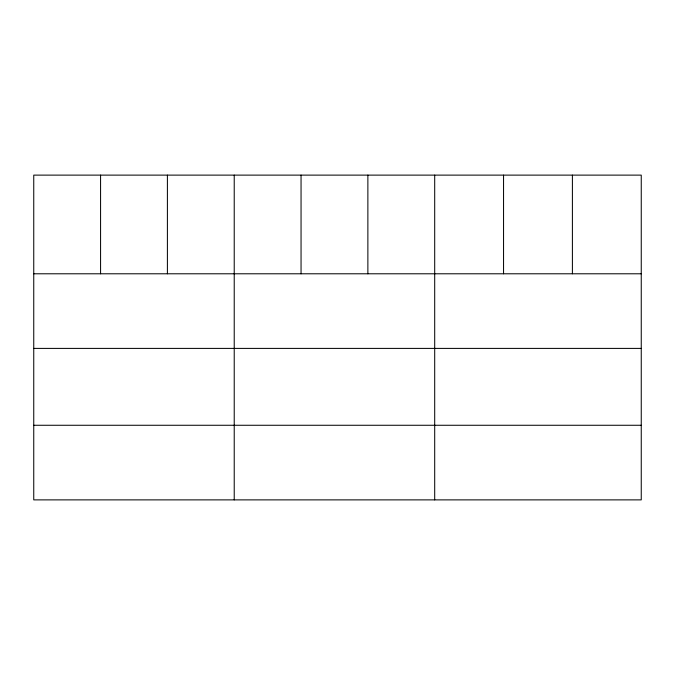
<?xml version="1.0" encoding="UTF-8"?>
<svg xmlns="http://www.w3.org/2000/svg" width="675" height="675" viewBox="0 0 675 675"><rect width="100%" height="100%" fill="white"/><g stroke="black" fill="none" stroke-linecap="round" stroke-linejoin="round"><path stroke-width="1.01" d="M641.25 348.401L641.25 175.12L33.75 175.12L33.75 499.88L641.25 499.88L641.25 348.401L33.75 348.401M33.75 273.788L641.25 273.788M33.75 425.267L641.25 425.267M572.4 175.12L572.4 273.788M503.55 175.12L503.55 273.788M434.7 175.12L434.7 499.88M367.875 175.12L367.875 273.788M301.05 175.12L301.05 273.788M234.225 175.12L234.225 499.88M167.4 175.12L167.4 273.788M100.575 175.12L100.575 273.788"/></g></svg>
